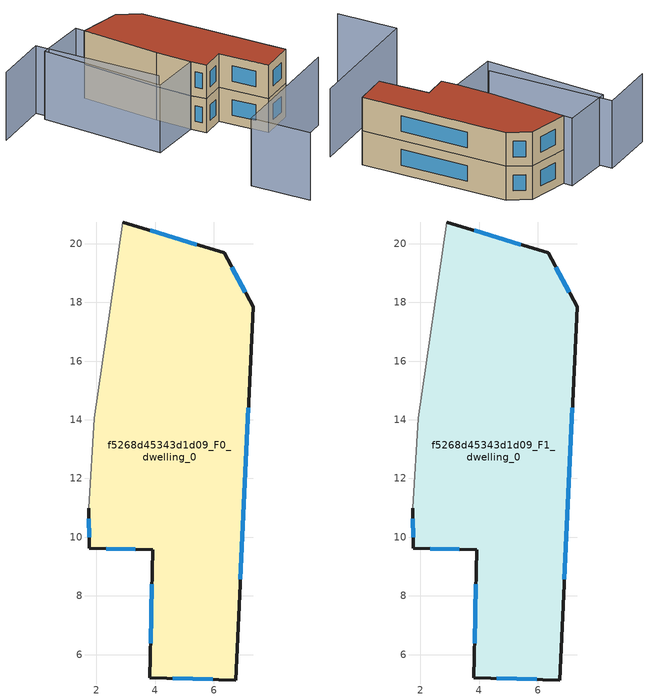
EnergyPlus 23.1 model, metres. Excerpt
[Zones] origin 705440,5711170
f5268d45343d1d09_F0_dwelling_0
 floor ground (EU_floor_Construction): 6.35,19.68 7.34,17.84 6.75,5.13 3.82,5.21 3.92,9.58 1.75,9.62 1.75,10.99 1.93,14.05 2.9,20.74 z0
 wall outside (EU_wall_Construction): 1.75,10.99 1.75,9.62 3.92,9.58 3.82,5.21 6.75,5.13 7.34,17.84 6.35,19.68 2.9,20.74 z0:3
 wall adiabatic (EU_wall_Construction): 2.9,20.74 1.93,14.05 1.75,10.99 z0:3
 window (EU_Window_Construction): 3.89,8.4 3.85,6.38 / 2.34,9.61 3.33,9.59 / 1.75,10.62 1.75,9.99 / 5.42,19.97 3.83,20.45 / 7.07,18.34 6.62,19.19 / 6.91,8.56 7.18,14.42 / 4.61,5.19 5.96,5.15 z0.81:2.19
f5268d45343d1d09_F1_dwelling_0
 floor to f5268d45343d1d09_F0_dwelling_0 (EU_floor_Construction): 6.35,19.68 7.34,17.84 6.75,5.13 3.82,5.21 3.92,9.58 1.75,9.62 1.75,10.99 1.93,14.05 2.9,20.74 z3
 wall outside (EU_wall_Construction): 1.75,10.99 1.75,9.62 3.92,9.58 3.82,5.21 6.75,5.13 7.34,17.84 6.35,19.68 2.9,20.74 z3:6
 wall adiabatic (EU_wall_Construction): 2.9,20.74 1.93,14.05 1.75,10.99 z3:6
 window (EU_Window_Construction): 3.89,8.4 3.85,6.38 / 2.34,9.61 3.33,9.59 / 1.75,10.62 1.75,9.99 / 5.42,19.97 3.83,20.45 / 7.07,18.34 6.62,19.19 / 6.91,8.56 7.18,14.42 / 4.61,5.19 5.96,5.15 z3.81:5.19
 roof outside (EU_roof_Construction): 6.75,5.13 7.34,17.84 6.35,19.68 2.9,20.74 1.93,14.05 1.75,10.99 1.75,9.62 3.92,9.58 3.82,5.21 z6
shading: -4.99,-2.48 -4.78,2.72 / -4.78,2.72 6.6,2.27 / -6.01,23.36 -0.97,23.14 / -0.97,23.14 -1.44,12.3 / 3,21.53 1.75,10.99 / 1.75,10.99 -2.8,11.53 / -2.8,11.53 -1.55,22.07 / -1.55,22.07 3,21.53 z0:6
[Building]
EU S2 Campaign: North Axis=0; Terrain=City; Solar Distribution=FullExterior
[Site:Location]
London: Latitude=51.5; Longitude=-0.5; Time Zone=0; Elevation=25
[SizingPeriod:WeatherFileDays]
AnnualSizingPeriod: Begin Month=1; Begin Day of Month=1; End Month=12; End Day of Month=31; Day of Week for Start Day=Monday; Use Weather File Daylight Saving Period=No; Use Weather File Rain and Snow Indicators=No
[MATERIAL]
EU_InternalMass_Material: Roughness=MediumRough; Thickness=0.1; Conductivity=1; Density=1800; Specific Heat=900; Thermal Absorptance=0.9; Solar Absorptance=0.7; Visible Absorptance=0.7
[MATERIAL:NOMASS] Roughness=MediumRough; Thermal Absorptance=0.9; Solar Absorptance=0.7; Visible Absorptance=0.7
Name | Thermal Resistance
EU_wall_NoMass | 0.555556
EU_roof_NoMass | 0.510204
EU_floor_NoMass | 1.68919
[WINDOWMATERIAL:SIMPLEGLAZINGSYSTEM]
EU_Window_SimpleGlazing: UFactor=3.96; Solar Heat Gain Coefficient=0.85; Visible Transmittance=0.85
[CONSTRUCTION]
EU_wall_Construction: EU_wall_NoMass
EU_roof_Construction: EU_roof_NoMass
EU_floor_Construction: EU_floor_NoMass
EU_Window_Construction: EU_Window_SimpleGlazing
EU_InternalMass_Construction: EU_InternalMass_Material
[ZONE] Type=1; Multiplier=1; Ceiling Height=autocalculate; Volume=196.222; Floor Area=autocalculate; Part of Total Floor Area=Yes
f5268d45343d1d09_F0_dwelling_0; f5268d45343d1d09_F1_dwelling_0
[INTERNALMASS] Construction=EU_InternalMass_Construction; Surface Area=65.4072
Name | Zone or ZoneList
f5268d45343d1d09_F0_dwelling_0_EU_InternalMass | f5268d45343d1d09_F0_dwelling_0
f5268d45343d1d09_F1_dwelling_0_EU_InternalMass | f5268d45343d1d09_F1_dwelling_0
[OTHEREQUIPMENT] Fuel Type=Electricity; Design Level Calculation Method=Watts/Area; Power per Zone Floor Area=1; Fraction Latent=0; Fraction Radiant=0; Fraction Lost=0; Carbon Dioxide Generation Rate=0; EndUse Subcategory=EU_Step8_InternalGains
Name | Zone or ZoneList or Space or SpaceList | Schedule
EU_Step8_InternalGain_f5268d45343d1d09_F0_dwelling_0_f000 | f5268d45343d1d09_F0_dwelling_0 | EU_Step8_GainSchedule_f5268d45343d1d09_F0_dwelling_0_f000
EU_Step8_InternalGain_f5268d45343d1d09_F1_dwelling_0_f000 | f5268d45343d1d09_F1_dwelling_0 | EU_Step8_GainSchedule_f5268d45343d1d09_F1_dwelling_0_f000
[ZONEVENTILATION:DESIGNFLOWRATE] Schedule=EU_AlwaysOn; Design Flow Rate Calculation Method=AirChanges/Hour; Air Changes per Hour=0.48; Ventilation Type=Natural; Fan Pressure Rise=0; Fan Total Efficiency=1; Constant Term Coefficient=1; Temperature Term Coefficient=0; Velocity Term Coefficient=0; Velocity Squared Term Coefficient=0; Minimum Indoor Temperature=-100; Maximum Indoor Temperature=100; Delta Temperature=-100; Minimum Outdoor Temperature=-100; Maximum Outdoor Temperature=100; Maximum Wind Speed=40
Name | Zone or ZoneList or Space or SpaceList
EU_ConstantAir_f5268d45343d1d09_F0_dwelling_0 | f5268d45343d1d09_F0_dwelling_0
EU_ConstantAir_f5268d45343d1d09_F1_dwelling_0 | f5268d45343d1d09_F1_dwelling_0
[HVACTEMPLATE:THERMOSTAT] Constant Heating Setpoint=20; Constant Cooling Setpoint=50
EU_HeatOnly_f5268d45343d1d09_F0_dwelling_0; EU_HeatOnly_f5268d45343d1d09_F1_dwelling_0
[HVACTEMPLATE:ZONE:IDEALLOADSAIRSYSTEM] System Availability Schedule=EU_AlwaysOn; Maximum Heating Supply Air Temperature=50; Minimum Cooling Supply Air Temperature=13; Maximum Heating Supply Air Humidity Ratio=0.0156; Minimum Cooling Supply Air Humidity Ratio=0.0077; Heating Limit=NoLimit; Cooling Limit=NoLimit; Heating Availability Schedule=EU_AlwaysOn; Cooling Availability Schedule=EU_CoolingOff; Dehumidification Control Type=ConstantSensibleHeatRatio; Cooling Sensible Heat Ratio=0.7; Dehumidification Setpoint=60; Humidification Control Type=None; Humidification Setpoint=30; Outdoor Air Method=None; Outdoor Air Flow Rate per Person=0.00944; Outdoor Air Flow Rate per Zone Floor Area=0; Outdoor Air Flow Rate per Zone=0; Demand Controlled Ventilation Type=None; Outdoor Air Economizer Type=NoEconomizer; Heat Recovery Type=None; Sensible Heat Recovery Effectiveness=0.7; Latent Heat Recovery Effectiveness=0.65
Name | Template Thermostat
f5268d45343d1d09_F0_dwelling_0 | EU_HeatOnly_f5268d45343d1d09_F0_dwelling_0
f5268d45343d1d09_F1_dwelling_0 | EU_HeatOnly_f5268d45343d1d09_F1_dwelling_0
[SIZING:ZONE] Zone Cooling Design Supply Air Temperature Input Method=SupplyAirTemperature; Zone Cooling Design Supply Air Temperature=13; Zone Heating Design Supply Air Temperature Input Method=SupplyAirTemperature; Zone Heating Design Supply Air Temperature=50; Zone Cooling Design Supply Air Humidity Ratio=0.008; Zone Heating Design Supply Air Humidity Ratio=0.008; Cooling Design Air Flow Method=DesignDay; Cooling Design Air Flow Rate=0; Cooling Minimum Air Flow per Zone Floor Area=0.000762; Cooling Minimum Air Flow=0; Cooling Minimum Air Flow Fraction=0.2; Heating Design Air Flow Method=DesignDay; Heating Design Air Flow Rate=0; Heating Maximum Air Flow per Zone Floor Area=0.002032; Heating Maximum Air Flow=0.141576; Heating Maximum Air Flow Fraction=0.3; Account for Dedicated Outdoor Air System=No; Dedicated Outdoor Air System Control Strategy=NeutralSupplyAir; Dedicated Outdoor Air Low Setpoint Temperature for Design=autosize; Dedicated Outdoor Air High Setpoint Temperature for Design=autosize; Zone Load Sizing Method=Sensible Load Only No Latent Load; Zone Latent Cooling Design Supply Air Humidity Ratio Input Method=HumidityRatioDifference; Zone Cooling Design Supply Air Humidity Ratio Difference=0.005; Zone Latent Heating Design Supply Air Humidity Ratio Input Method=HumidityRatioDifference; Zone Humidification Design Supply Air Humidity Ratio Difference=0.005
f5268d45343d1d09_F0_dwelling_0; f5268d45343d1d09_F1_dwelling_0
[SCHEDULE:CONSTANT]
Name | Hourly Value
EU_AlwaysOn | 1
EU_CoolingOff | 0
[SCHEDULE:FILE] Column Number=1; Rows to Skip at Top=0; Number of Hours of Data=8760; Column Separator=Comma; Interpolate to Timestep=No; Minutes per Item=60; Adjust Schedule for Daylight Savings=Yes
Name | File
EU_Step8_GainSchedule_f5268d45343d1d09_F0_dwelling_0_f000 | ../../schedules/f5268d45343d1d09/f5268d45343d1d09_F0_dwelling_0_f000_gain.csv
EU_Step8_GainSchedule_f5268d45343d1d09_F1_dwelling_0_f000 | ../../schedules/f5268d45343d1d09/f5268d45343d1d09_F1_dwelling_0_f000_gain.csv
